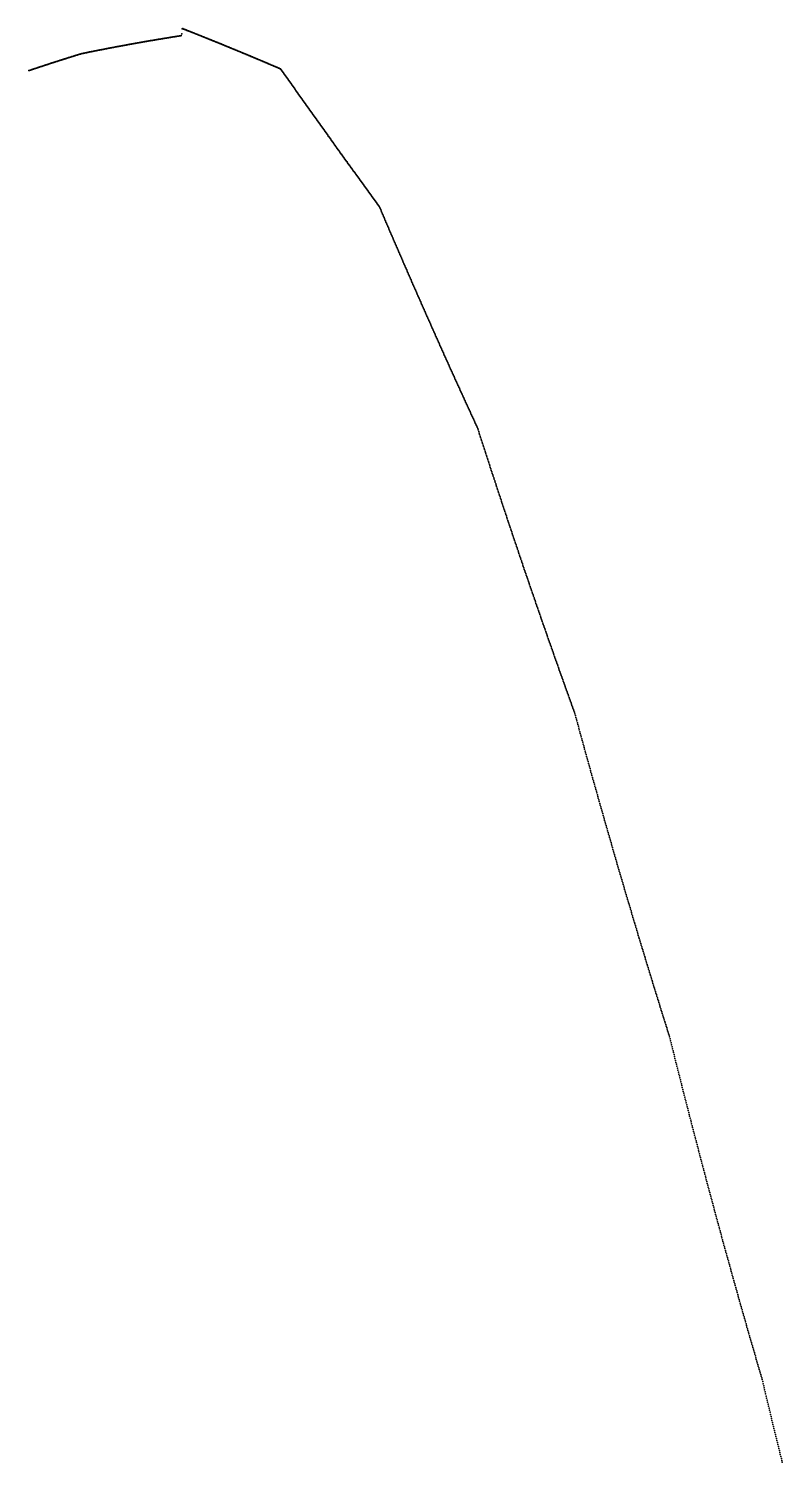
# Model space of a CAD drawing. Header units: metres. Extents: x 0 to 360, y 49 to 117.
# Drawn here: x 332.89 to 350.77, y 83.24 to 117.27 of the extents above; entities that cross this region are included whole.
import ezdxf

# ---------------------------------------------------------------- set-up
doc = ezdxf.new("R2010")
doc.units = ezdxf.units.M

msp = doc.modelspace()

# ---------------------------------------------------------------- linework, layer by layer
for p in [(336.279, 117.062), (336.29, 117.064), (336.301, 117.066), (336.312, 117.068), (336.323, 117.07), (336.335, 117.071), (336.346, 117.073), (336.357, 117.075), (336.368, 117.077), (336.379, 117.078), (336.391, 117.08), (336.402, 117.082), (336.413, 117.084), (336.424, 117.086), (336.435, 117.087), (336.447, 117.089), (336.458, 117.091), (336.469, 117.093), (336.48, 117.094), (336.491, 117.096), (336.503, 117.098), (336.514, 117.1), (336.525, 117.141), (336.536, 117.261), (336.547, 117.266), (336.559, 117.261), (336.57, 117.257), (336.581, 117.252), (336.592, 117.248), (336.604, 117.244), (336.615, 117.239), (336.626, 117.235), (336.637, 117.23), (336.648, 117.226), (336.66, 117.221), (336.671, 117.217), (336.682, 117.213), (336.693, 117.208), (336.704, 117.204), (336.716, 117.199), (336.727, 117.195), (336.738, 117.19), (336.749, 117.186), (336.761, 117.182), (336.772, 117.177), (336.783, 117.173), (336.794, 117.168), (336.805, 117.164), (336.817, 117.159), (336.828, 117.155), (336.839, 117.15), (336.85, 117.146), (336.861, 117.141), (336.873, 117.137), (336.884, 117.132), (336.895, 117.128), (336.906, 117.124), (336.918, 117.119), (336.929, 117.115), (336.94, 117.11), (336.951, 117.106), (336.963, 117.101), (336.974, 117.097), (336.985, 117.092), (336.996, 117.088), (337.007, 117.083), (337.019, 117.079), (337.03, 117.074), (337.041, 117.07), (337.052, 117.065), (334.396, 116.723), (334.407, 116.725), (334.418, 116.727), (334.429, 116.73), (334.44, 116.732), (334.451, 116.734), (334.462, 116.736), (334.473, 116.738), (334.485, 116.741), (334.496, 116.743), (334.507, 116.745), (334.518, 116.747), (334.529, 116.749), (334.54, 116.752), (334.551, 116.754), (334.562, 116.756), (334.573, 116.758), (334.584, 116.76), (334.596, 116.762), (334.607, 116.765), (334.618, 116.767), (334.629, 116.769), (334.64, 116.771), (334.651, 116.773), (334.662, 116.775), (334.673, 116.778), (334.684, 116.78), (334.695, 116.782), (334.707, 116.784), (334.718, 116.786), (334.729, 116.788), (334.74, 116.791), (334.751, 116.793), (334.762, 116.795), (334.773, 116.797), (334.784, 116.799), (334.795, 116.801), (334.807, 116.803), (334.818, 116.805), (334.829, 116.808), (334.84, 116.81), (334.851, 116.812), (334.862, 116.814), (334.873, 116.816), (334.884, 116.818), (334.895, 116.82), (334.907, 116.822), (334.918, 116.824), (334.929, 116.827), (334.94, 116.829), (334.951, 116.831), (334.962, 116.833), (334.973, 116.835), (334.984, 116.837), (334.996, 116.839), (335.007, 116.841), (335.018, 116.843), (335.029, 116.845), (335.04, 116.847), (335.051, 116.85), (335.062, 116.852), (335.073, 116.854), (335.085, 116.856), (335.096, 116.858), (335.107, 116.86), (335.118, 116.862), (335.129, 116.864), (335.14, 116.866), (335.151, 116.868), (335.162, 116.87), (335.174, 116.872), (335.185, 116.874), (335.196, 116.876), (335.207, 116.878), (335.218, 116.88), (335.229, 116.882), (335.24, 116.884), (335.252, 116.886), (335.263, 116.888), (335.274, 116.89), (335.285, 116.892), (335.296, 116.895), (335.307, 116.897), (335.318, 116.899), (335.33, 116.901), (335.341, 116.903), (335.352, 116.905), (335.363, 116.907), (335.374, 116.909), (335.385, 116.911), (335.396, 116.913), (335.408, 116.915), (335.419, 116.917), (335.43, 116.919), (335.441, 116.921), (335.452, 116.923), (335.463, 116.924), (335.474, 116.926), (335.486, 116.928), (335.497, 116.93), (335.508, 116.932), (335.519, 116.934), (335.53, 116.936), (335.541, 116.938), (335.552, 116.94), (335.564, 116.942), (335.575, 116.944), (335.586, 116.946), (335.597, 116.948), (335.608, 116.95), (335.619, 116.952), (335.631, 116.954), (335.642, 116.956), (335.653, 116.958), (335.664, 116.96), (335.675, 116.962), (335.686, 116.964), (335.698, 116.966), (335.709, 116.967), (335.72, 116.969), (335.731, 116.971), (335.742, 116.973), (335.753, 116.975), (335.765, 116.977), (335.776, 116.979), (335.787, 116.981), (335.798, 116.983), (335.809, 116.985), (335.82, 116.987), (335.832, 116.988), (335.843, 116.99), (335.854, 116.992), (335.865, 116.994), (335.876, 116.996), (335.887, 116.998), (335.899, 117), (335.91, 117.002), (335.921, 117.004), (335.932, 117.005), (335.943, 117.007), (335.954, 117.009), (335.966, 117.011), (335.977, 117.013), (335.988, 117.015), (335.999, 117.017), (336.01, 117.019), (336.021, 117.02), (336.033, 117.022), (336.044, 117.024), (336.055, 117.026), (336.066, 117.028), (336.077, 117.03), (336.089, 117.031), (336.1, 117.033), (336.111, 117.035), (336.122, 117.037), (336.133, 117.039), (336.144, 117.041), (336.156, 117.042), (336.167, 117.044), (336.178, 117.046), (336.189, 117.048), (336.2, 117.05), (336.212, 117.052), (336.223, 117.053), (336.234, 117.055), (336.245, 117.057), (336.256, 117.059), (336.268, 117.061), (337.064, 117.061), (337.075, 117.056), (337.086, 117.052), (337.097, 117.047), (337.109, 117.043), (337.12, 117.038), (337.131, 117.034), (337.142, 117.029), (337.153, 117.025), (337.165, 117.02), (337.176, 117.015), (337.187, 117.011), (337.198, 117.006), (337.21, 117.002), (337.221, 116.997), (337.232, 116.993), (337.243, 116.988), (337.255, 116.984), (337.266, 116.979), (337.277, 116.975), (337.288, 116.97), (337.3, 116.966), (337.311, 116.961), (337.322, 116.956), (337.333, 116.952), (337.345, 116.947), (337.356, 116.943), (337.367, 116.938), (337.378, 116.934), (337.39, 116.929), (337.401, 116.924), (337.412, 116.92), (337.423, 116.915), (337.435, 116.911), (337.446, 116.906), (337.457, 116.902), (337.468, 116.897), (337.48, 116.892), (337.491, 116.888), (337.502, 116.883), (337.513, 116.879), (337.525, 116.874), (337.536, 116.869), (337.547, 116.865), (337.558, 116.86), (337.57, 116.856), (337.581, 116.851), (337.592, 116.846), (337.603, 116.842), (337.615, 116.837), (337.626, 116.833), (337.637, 116.828), (337.648, 116.823), (337.66, 116.819), (337.671, 116.814), (337.682, 116.809), (337.693, 116.805), (337.705, 116.8), (337.716, 116.796), (337.727, 116.791), (337.739, 116.786), (337.75, 116.782), (337.761, 116.777), (337.772, 116.772), (337.784, 116.768), (337.795, 116.763), (337.806, 116.758), (337.817, 116.754), (337.829, 116.749), (337.84, 116.744), (337.851, 116.74), (337.862, 116.735), (337.874, 116.73), (337.885, 116.726), (333.235, 116.382), (333.246, 116.386), (333.257, 116.389), (333.268, 116.393), (333.279, 116.397), (333.29, 116.4), (333.301, 116.404), (333.312, 116.407), (333.323, 116.411), (333.334, 116.415), (333.345, 116.418), (333.356, 116.422), (333.367, 116.425), (333.378, 116.429), (333.389, 116.433), (333.4, 116.436), (333.412, 116.44), (333.423, 116.443), (333.434, 116.447), (333.445, 116.451), (333.456, 116.454), (333.467, 116.458), (333.478, 116.461), (333.489, 116.465), (333.5, 116.468), (333.511, 116.472), (333.522, 116.476), (333.533, 116.479), (333.544, 116.483), (333.555, 116.486), (333.566, 116.49), (333.577, 116.493), (333.588, 116.497), (333.599, 116.5), (333.61, 116.504), (333.621, 116.507), (333.632, 116.511), (333.643, 116.515), (333.654, 116.518), (333.665, 116.522), (333.676, 116.525), (333.687, 116.529), (333.699, 116.532), (333.71, 116.536), (333.721, 116.539), (333.732, 116.543), (333.743, 116.546), (333.754, 116.55), (333.765, 116.553), (333.776, 116.557), (333.787, 116.56), (333.798, 116.564), (333.809, 116.567), (333.82, 116.571), (333.831, 116.574), (333.842, 116.578), (333.853, 116.581), (333.864, 116.585), (333.875, 116.588), (333.886, 116.592), (333.898, 116.595), (333.909, 116.599), (333.92, 116.602), (333.931, 116.606), (333.942, 116.609), (333.953, 116.612), (333.964, 116.616), (333.975, 116.619), (333.986, 116.623), (333.997, 116.626), (334.008, 116.63), (334.019, 116.633), (334.03, 116.637), (334.041, 116.64), (334.052, 116.644), (334.063, 116.647), (334.075, 116.65), (334.086, 116.654), (334.097, 116.657), (334.108, 116.661), (334.119, 116.664), (334.13, 116.668), (334.141, 116.671), (334.152, 116.673), (334.163, 116.676), (334.174, 116.678), (334.185, 116.68), (334.196, 116.683), (334.207, 116.685), (334.219, 116.687), (334.23, 116.689), (334.241, 116.692), (334.252, 116.694), (334.263, 116.696), (334.274, 116.698), (334.285, 116.701), (334.296, 116.703), (334.307, 116.705), (334.318, 116.707), (334.329, 116.71), (334.34, 116.712), (334.352, 116.714), (334.363, 116.716), (334.374, 116.718), (334.385, 116.721), (337.896, 116.721), (337.908, 116.716), (337.919, 116.712), (337.93, 116.707), (337.941, 116.702), (337.953, 116.698), (337.964, 116.693), (337.975, 116.688), (337.986, 116.684), (337.998, 116.679), (338.009, 116.674), (338.02, 116.67), (338.032, 116.665), (338.043, 116.66), (338.054, 116.656), (338.065, 116.651), (338.077, 116.646), (338.088, 116.641), (338.099, 116.637), (338.111, 116.632), (338.122, 116.627), (338.133, 116.623), (338.144, 116.618), (338.156, 116.613), (338.167, 116.608), (338.178, 116.604), (338.19, 116.599), (338.201, 116.594), (338.212, 116.589), (338.223, 116.585), (338.235, 116.58), (338.246, 116.575), (338.257, 116.571), (338.269, 116.566), (338.28, 116.561), (338.291, 116.556), (338.302, 116.552), (338.314, 116.547), (338.325, 116.542), (338.336, 116.537), (338.348, 116.533), (338.359, 116.528), (338.37, 116.523), (338.382, 116.518), (338.393, 116.513), (338.404, 116.509), (338.415, 116.504), (338.427, 116.499), (338.438, 116.494), (338.449, 116.49), (338.461, 116.485), (338.472, 116.48), (338.483, 116.475), (338.494, 116.471), (338.506, 116.466), (338.517, 116.461), (338.528, 116.456), (338.54, 116.451), (338.551, 116.447), (338.562, 116.442), (338.574, 116.437), (338.585, 116.432), (338.596, 116.427), (338.608, 116.423), (338.619, 116.418), (338.63, 116.413), (338.641, 116.408), (338.653, 116.403), (338.664, 116.398), (338.675, 116.394), (338.687, 116.389), (338.698, 116.384), (332.894, 116.269), (332.905, 116.273), (332.916, 116.276), (332.927, 116.28), (332.938, 116.284), (332.949, 116.287), (332.96, 116.291), (332.971, 116.295), (332.982, 116.298), (332.993, 116.302), (333.004, 116.306), (333.015, 116.309), (333.026, 116.313), (333.037, 116.317), (333.048, 116.32), (333.059, 116.324), (333.07, 116.328), (333.081, 116.331), (333.092, 116.335), (333.103, 116.339), (333.114, 116.342), (333.125, 116.346), (333.136, 116.349), (333.147, 116.353), (333.158, 116.357), (333.169, 116.36), (333.18, 116.364), (333.191, 116.368), (333.202, 116.371), (333.213, 116.375), (333.224, 116.379), (338.709, 116.379), (338.721, 116.374), (338.732, 116.37), (338.743, 116.365), (338.755, 116.36), (338.766, 116.355), (338.777, 116.35), (338.788, 116.345), (338.8, 116.341), (338.811, 116.336), (338.822, 116.331), (338.834, 116.326), (338.845, 116.321), (338.856, 116.316), (338.868, 116.312), (338.879, 116.299), (338.89, 116.283), (338.902, 116.267), (338.913, 116.251), (338.924, 116.235), (338.936, 116.219), (338.947, 116.203), (338.958, 116.187), (338.97, 116.171), (338.981, 116.154), (338.992, 116.138), (339.004, 116.122), (339.015, 116.106), (339.026, 116.09), (339.038, 116.074), (339.049, 116.058), (339.06, 116.042), (339.071, 116.026), (339.083, 116.01), (339.094, 115.994), (339.105, 115.978), (339.117, 115.962), (339.128, 115.946), (339.139, 115.93), (339.151, 115.914), (339.162, 115.898), (339.173, 115.882), (339.185, 115.866), (339.196, 115.85), (339.207, 115.834), (339.219, 115.818), (339.23, 115.802), (339.241, 115.786), (339.253, 115.77), (339.264, 115.754), (339.275, 115.738), (339.287, 115.722), (339.298, 115.706), (339.309, 115.69), (339.321, 115.674), (339.332, 115.658), (339.343, 115.642), (339.355, 115.626), (339.366, 115.61), (339.378, 115.594), (339.389, 115.578), (339.4, 115.562), (339.412, 115.546), (339.423, 115.53), (339.434, 115.514), (339.446, 115.499), (339.457, 115.483), (339.468, 115.467), (339.48, 115.451), (339.491, 115.435), (339.502, 115.419), (339.514, 115.403), (339.525, 115.387), (339.536, 115.371), (339.548, 115.355), (339.559, 115.339), (339.57, 115.323), (339.582, 115.307), (339.593, 115.291), (339.604, 115.275), (339.616, 115.259), (339.627, 115.243), (339.638, 115.227), (339.65, 115.211), (339.661, 115.196), (339.673, 115.18), (339.684, 115.164), (339.695, 115.148), (339.707, 115.132), (339.718, 115.116), (339.729, 115.1), (339.741, 115.084), (339.752, 115.068), (339.763, 115.052), (339.775, 115.036), (339.786, 115.02), (339.797, 115.004), (339.809, 114.989), (339.82, 114.973), (339.832, 114.957), (339.843, 114.941), (339.854, 114.925), (339.866, 114.909), (339.877, 114.893), (339.888, 114.877), (339.9, 114.861), (339.911, 114.845), (339.922, 114.83), (339.934, 114.814), (339.945, 114.798), (339.956, 114.782), (339.968, 114.766), (339.979, 114.75), (339.991, 114.734), (340.002, 114.718), (340.013, 114.703), (340.025, 114.687), (340.036, 114.671), (340.047, 114.655), (340.059, 114.639), (340.07, 114.623), (340.082, 114.607), (340.093, 114.591), (340.104, 114.576), (340.116, 114.56), (340.127, 114.544), (340.138, 114.528), (340.15, 114.512), (340.161, 114.496), (340.173, 114.48), (340.184, 114.465), (340.195, 114.449), (340.207, 114.433), (340.218, 114.417), (340.229, 114.401), (340.241, 114.385), (340.252, 114.37), (340.264, 114.354), (340.275, 114.338), (340.286, 114.322), (340.298, 114.306), (340.309, 114.29), (340.32, 114.275), (340.332, 114.259), (340.343, 114.243), (340.355, 114.227), (340.366, 114.211), (340.377, 114.195), (340.389, 114.18), (340.4, 114.164), (340.411, 114.148), (340.423, 114.132), (340.434, 114.116), (340.446, 114.101), (340.457, 114.085), (340.468, 114.069), (340.48, 114.053), (340.491, 114.037), (340.503, 114.022), (340.514, 114.006), (340.525, 113.99), (340.537, 113.974), (340.548, 113.958), (340.559, 113.943), (340.571, 113.927), (340.582, 113.911), (340.594, 113.895), (340.605, 113.879), (340.616, 113.864), (340.628, 113.848), (340.639, 113.832), (340.651, 113.816), (340.662, 113.801), (340.673, 113.785), (340.685, 113.769), (340.696, 113.753), (340.708, 113.737), (340.719, 113.722), (340.73, 113.706), (340.742, 113.69), (340.753, 113.674), (340.765, 113.659), (340.776, 113.643), (340.787, 113.627), (340.799, 113.611), (340.81, 113.596), (340.822, 113.58), (340.833, 113.564), (340.844, 113.548), (340.856, 113.533), (340.867, 113.517), (340.879, 113.501), (340.89, 113.485), (340.901, 113.47), (340.913, 113.454), (340.924, 113.438), (340.936, 113.423), (340.947, 113.407), (340.958, 113.391), (340.97, 113.375), (340.981, 113.36), (340.993, 113.344), (341.004, 113.328), (341.015, 113.312), (341.027, 113.297), (341.038, 113.281), (341.05, 113.265), (341.061, 113.25), (341.072, 113.234), (341.084, 113.218), (341.095, 113.202), (341.107, 113.187), (341.118, 113.171), (341.13, 113.155), (341.141, 113.14), (341.152, 113.124), (341.164, 113.108), (341.175, 113.093), (341.187, 113.077), (341.198, 113.061), (341.209, 113.047), (341.221, 113.024), (341.232, 112.997), (341.244, 112.97), (341.255, 112.943), (341.266, 112.917), (341.278, 112.89), (341.289, 112.863), (341.301, 112.836), (341.312, 112.81), (341.324, 112.783), (341.335, 112.756), (341.346, 112.73), (341.358, 112.703), (341.369, 112.676), (341.381, 112.649), (341.392, 112.623), (341.404, 112.596), (341.415, 112.569), (341.426, 112.543), (341.438, 112.516), (341.449, 112.49), (341.461, 112.463), (341.472, 112.436), (341.483, 112.41), (341.495, 112.383), (341.506, 112.357), (341.518, 112.33), (341.529, 112.303), (341.541, 112.277), (341.552, 112.25), (341.563, 112.224), (341.575, 112.197), (341.586, 112.171), (341.598, 112.144), (341.609, 112.118), (341.621, 112.091), (341.632, 112.065), (341.643, 112.038), (341.655, 112.012), (341.666, 111.986), (341.678, 111.959), (341.689, 111.933), (341.701, 111.906), (341.712, 111.88), (341.723, 111.854), (341.735, 111.827), (341.746, 111.801), (341.758, 111.774), (341.769, 111.748), (341.781, 111.722), (341.792, 111.695), (341.804, 111.669), (341.815, 111.643), (341.826, 111.616), (341.838, 111.59), (341.849, 111.564), (341.861, 111.538), (341.872, 111.511), (341.884, 111.485), (341.895, 111.459), (341.906, 111.433), (341.918, 111.406), (341.929, 111.38), (341.941, 111.354), (341.952, 111.328), (341.964, 111.302), (341.975, 111.275), (341.987, 111.249), (341.998, 111.223), (342.009, 111.197), (342.021, 111.171), (342.032, 111.145), (342.044, 111.118), (342.055, 111.092), (342.067, 111.066), (342.078, 111.04), (342.09, 111.014), (342.101, 110.988), (342.112, 110.962), (342.124, 110.936), (342.135, 110.91), (342.147, 110.884), (342.158, 110.858), (342.17, 110.832), (342.181, 110.806), (342.193, 110.78), (342.204, 110.754), (342.216, 110.728), (342.227, 110.702), (342.238, 110.676), (342.25, 110.65), (342.261, 110.624), (342.273, 110.598), (342.284, 110.572), (342.296, 110.546), (342.307, 110.52), (342.319, 110.494), (342.33, 110.468), (342.342, 110.443), (342.353, 110.417), (342.364, 110.391), (342.376, 110.365), (342.387, 110.339), (342.399, 110.313), (342.41, 110.288), (342.422, 110.262), (342.433, 110.236), (342.445, 110.21), (342.456, 110.184), (342.468, 110.159), (342.479, 110.133), (342.49, 110.107), (342.502, 110.081), (342.513, 110.056), (342.525, 110.03), (342.536, 110.004), (342.548, 109.978), (342.559, 109.953), (342.571, 109.927), (342.582, 109.901), (342.594, 109.876), (342.605, 109.85), (342.617, 109.824), (342.628, 109.799), (342.639, 109.773), (342.651, 109.747), (342.662, 109.722), (342.674, 109.696), (342.685, 109.671), (342.697, 109.645), (342.708, 109.619), (342.72, 109.594), (342.731, 109.568), (342.743, 109.543), (342.754, 109.517), (342.766, 109.492), (342.777, 109.466), (342.789, 109.441), (342.8, 109.415), (342.811, 109.39), (342.823, 109.364), (342.834, 109.339), (342.846, 109.313), (342.857, 109.288), (342.869, 109.262), (342.88, 109.237), (342.892, 109.211), (342.903, 109.186), (342.915, 109.161), (342.926, 109.135), (342.938, 109.11), (342.949, 109.084), (342.961, 109.059), (342.972, 109.034), (342.984, 109.008), (342.995, 108.983), (343.007, 108.958), (343.018, 108.932), (343.03, 108.907), (343.041, 108.882), (343.052, 108.856), (343.064, 108.831), (343.075, 108.806), (343.087, 108.781), (343.098, 108.755), (343.11, 108.73), (343.121, 108.705), (343.133, 108.68), (343.144, 108.654), (343.156, 108.629), (343.167, 108.604), (343.179, 108.579), (343.19, 108.553), (343.202, 108.528), (343.213, 108.503), (343.225, 108.478), (343.236, 108.453), (343.248, 108.428), (343.259, 108.403), (343.271, 108.377), (343.282, 108.352), (343.294, 108.327), (343.305, 108.302), (343.317, 108.277), (343.328, 108.252), (343.34, 108.227), (343.351, 108.202), (343.363, 108.177), (343.374, 108.152), (343.386, 108.127), (343.397, 108.102), (343.408, 108.077), (343.42, 108.052), (343.431, 108.027), (343.443, 108.002), (343.454, 107.977), (343.466, 107.952), (343.477, 107.927), (343.489, 107.902), (343.5, 107.877), (343.512, 107.852), (343.523, 107.827), (343.535, 107.803), (343.546, 107.775), (343.558, 107.74), (343.569, 107.704), (343.581, 107.668), (343.592, 107.632), (343.604, 107.597), (343.615, 107.561), (343.627, 107.525), (343.638, 107.49), (343.65, 107.454), (343.661, 107.419), (343.673, 107.383), (343.684, 107.347), (343.696, 107.312), (343.707, 107.276), (343.719, 107.241), (343.73, 107.205), (343.742, 107.17), (343.753, 107.135), (343.765, 107.099), (343.776, 107.064), (343.788, 107.028), (343.799, 106.993), (343.811, 106.958), (343.822, 106.922), (343.834, 106.887), (343.845, 106.852), (343.857, 106.817), (343.868, 106.781), (343.88, 106.746), (343.891, 106.711), (343.903, 106.676), (343.914, 106.641), (343.926, 106.605), (343.937, 106.57), (343.949, 106.535), (343.96, 106.5), (343.972, 106.465), (343.983, 106.43), (343.995, 106.395), (344.006, 106.36), (344.018, 106.325), (344.029, 106.29), (344.041, 106.255), (344.052, 106.22), (344.064, 106.186), (344.076, 106.151), (344.087, 106.116), (344.099, 106.081), (344.11, 106.046), (344.122, 106.011), (344.133, 105.977), (344.145, 105.942), (344.156, 105.907), (344.168, 105.872), (344.179, 105.838), (344.191, 105.803), (344.202, 105.768), (344.214, 105.734), (344.225, 105.699), (344.237, 105.665), (344.248, 105.63), (344.26, 105.595), (344.271, 105.561), (344.283, 105.526), (344.294, 105.492), (344.306, 105.457), (344.317, 105.423), (344.329, 105.389), (344.34, 105.354), (344.352, 105.32), (344.363, 105.285), (344.375, 105.251), (344.386, 105.217), (344.398, 105.182), (344.409, 105.148), (344.421, 105.114), (344.432, 105.079), (344.444, 105.045), (344.456, 105.011), (344.467, 104.977), (344.479, 104.943), (344.49, 104.908), (344.502, 104.874), (344.513, 104.84), (344.525, 104.806), (344.536, 104.772), (344.548, 104.738), (344.559, 104.704), (344.571, 104.67), (344.582, 104.636), (344.594, 104.602), (344.605, 104.568), (344.617, 104.534), (344.628, 104.5), (344.64, 104.466), (344.651, 104.432), (344.663, 104.398), (344.674, 104.364), (344.686, 104.331), (344.698, 104.297), (344.709, 104.263), (344.721, 104.229), (344.732, 104.195), (344.744, 104.162), (344.755, 104.128), (344.767, 104.094), (344.778, 104.061), (344.79, 104.027), (344.801, 103.993), (344.813, 103.96), (344.824, 103.926), (344.836, 103.892), (344.847, 103.859), (344.859, 103.825), (344.87, 103.792), (344.882, 103.758), (344.894, 103.725), (344.905, 103.691), (344.917, 103.658), (344.928, 103.624), (344.94, 103.591), (344.951, 103.558), (344.963, 103.524), (344.974, 103.491), (344.986, 103.457), (344.997, 103.424), (345.009, 103.391), (345.02, 103.358), (345.032, 103.324), (345.043, 103.291), (345.055, 103.258), (345.067, 103.225), (345.078, 103.191), (345.09, 103.158), (345.101, 103.125), (345.113, 103.092), (345.124, 103.059), (345.136, 103.026), (345.147, 102.993), (345.159, 102.96), (345.17, 102.926), (345.182, 102.893), (345.194, 102.86), (345.205, 102.827), (345.217, 102.794), (345.228, 102.761), (345.24, 102.729), (345.251, 102.696), (345.263, 102.663), (345.274, 102.63), (345.286, 102.597), (345.297, 102.564), (345.309, 102.531), (345.32, 102.498), (345.332, 102.466), (345.344, 102.433), (345.355, 102.4), (345.367, 102.367), (345.378, 102.335), (345.39, 102.302), (345.401, 102.269), (345.413, 102.237), (345.424, 102.204), (345.436, 102.171), (345.447, 102.139), (345.459, 102.106), (345.471, 102.074), (345.482, 102.041), (345.494, 102.009), (345.505, 101.976), (345.517, 101.944), (345.528, 101.911), (345.54, 101.879), (345.551, 101.846), (345.563, 101.814), (345.575, 101.781), (345.586, 101.749), (345.598, 101.717), (345.609, 101.684), (345.621, 101.652), (345.632, 101.619), (345.644, 101.587), (345.655, 101.555), (345.667, 101.523), (345.678, 101.49), (345.69, 101.458), (345.702, 101.426), (345.713, 101.394), (345.725, 101.362), (345.736, 101.329), (345.748, 101.297), (345.759, 101.265), (345.771, 101.233), (345.782, 101.201), (345.794, 101.169), (345.806, 101.137), (345.817, 101.105), (345.829, 101.073), (345.84, 101.043), (345.852, 101.002), (345.863, 100.96), (345.875, 100.917), (345.886, 100.875), (345.898, 100.833), (345.91, 100.79), (345.921, 100.748), (345.933, 100.706), (345.944, 100.664), (345.956, 100.621), (345.967, 100.579), (345.979, 100.537), (345.99, 100.495), (346.002, 100.453), (346.014, 100.411), (346.025, 100.369), (346.037, 100.327), (346.048, 100.285), (346.06, 100.243), (346.071, 100.201), (346.083, 100.16), (346.095, 100.118), (346.106, 100.076), (346.118, 100.034), (346.129, 99.993), (346.141, 99.951), (346.152, 99.909), (346.164, 99.868), (346.175, 99.826), (346.187, 99.785), (346.199, 99.743), (346.21, 99.702), (346.222, 99.66), (346.233, 99.619), (346.245, 99.577), (346.256, 99.536), (346.268, 99.495), (346.28, 99.453), (346.291, 99.412), (346.303, 99.371), (346.314, 99.33), (346.326, 99.288), (346.337, 99.247), (346.349, 99.206), (346.361, 99.165), (346.372, 99.124), (346.384, 99.083), (346.395, 99.042), (346.407, 99.001), (346.418, 98.96), (346.43, 98.919), (346.442, 98.878), (346.453, 98.838), (346.465, 98.797), (346.476, 98.756), (346.488, 98.715), (346.499, 98.675), (346.511, 98.634), (346.523, 98.593), (346.534, 98.553), (346.546, 98.512), (346.557, 98.471), (346.569, 98.431), (346.58, 98.39), (346.592, 98.35), (346.604, 98.309), (346.615, 98.269), (346.627, 98.229), (346.638, 98.188), (346.65, 98.148), (346.661, 98.108), (346.673, 98.067), (346.685, 98.027), (346.696, 97.987), (346.708, 97.947), (346.719, 97.907), (346.731, 97.867), (346.742, 97.827), (346.754, 97.786), (346.766, 97.746), (346.777, 97.706), (346.789, 97.666), (346.8, 97.627), (346.812, 97.587), (346.823, 97.547), (346.835, 97.507), (346.847, 97.467), (346.858, 97.427), (346.87, 97.388), (346.881, 97.348), (346.893, 97.308), (346.905, 97.268), (346.916, 97.229), (346.928, 97.189), (346.939, 97.15), (346.951, 97.11), (346.962, 97.071), (346.974, 97.031), (346.986, 96.992), (346.997, 96.952), (347.009, 96.913), (347.02, 96.873), (347.032, 96.834), (347.044, 96.795), (347.055, 96.755), (347.067, 96.716), (347.078, 96.677), (347.09, 96.638), (347.101, 96.598), (347.113, 96.559), (347.125, 96.52), (347.136, 96.481), (347.148, 96.442), (347.159, 96.403), (347.171, 96.364), (347.183, 96.325), (347.194, 96.286), (347.206, 96.247), (347.217, 96.208), (347.229, 96.169), (347.24, 96.131), (347.252, 96.092), (347.264, 96.053), (347.275, 96.014), (347.287, 95.976), (347.298, 95.937), (347.31, 95.898), (347.322, 95.86), (347.333, 95.821), (347.345, 95.782), (347.356, 95.744), (347.368, 95.705), (347.38, 95.667), (347.391, 95.628), (347.403, 95.59), (347.414, 95.551), (347.426, 95.513), (347.438, 95.475), (347.449, 95.436), (347.461, 95.398), (347.472, 95.36), (347.484, 95.322), (347.495, 95.283), (347.507, 95.245), (347.519, 95.207), (347.53, 95.169), (347.542, 95.131), (347.553, 95.093), (347.565, 95.055), (347.577, 95.017), (347.588, 94.979), (347.6, 94.941), (347.611, 94.903), (347.623, 94.865), (347.635, 94.827), (347.646, 94.789), (347.658, 94.751), (347.669, 94.713), (347.681, 94.676), (347.693, 94.638), (347.704, 94.6), (347.716, 94.562), (347.727, 94.525), (347.739, 94.487), (347.751, 94.449), (347.762, 94.412), (347.774, 94.374), (347.785, 94.337), (347.797, 94.299), (347.809, 94.262), (347.82, 94.224), (347.832, 94.187), (347.843, 94.15), (347.855, 94.112), (347.867, 94.075), (347.878, 94.038), (347.89, 94), (347.901, 93.963), (347.913, 93.926), (347.925, 93.889), (347.936, 93.851), (347.948, 93.814), (347.959, 93.777), (347.971, 93.74), (347.983, 93.703), (347.994, 93.666), (348.006, 93.629), (348.017, 93.592), (348.029, 93.555), (348.041, 93.518), (348.052, 93.481), (348.064, 93.444), (348.075, 93.407), (348.087, 93.372), (348.099, 93.333), (348.11, 93.286), (348.122, 93.24), (348.133, 93.193), (348.145, 93.146), (348.157, 93.1), (348.168, 93.053), (348.18, 93.007), (348.191, 92.96), (348.203, 92.914), (348.215, 92.868), (348.226, 92.821), (348.238, 92.775), (348.249, 92.729), (348.261, 92.683), (348.273, 92.636), (348.284, 92.59), (348.296, 92.544), (348.307, 92.498), (348.319, 92.452), (348.331, 92.406), (348.342, 92.36), (348.354, 92.315), (348.365, 92.269), (348.377, 92.223), (348.389, 92.177), (348.4, 92.132), (348.412, 92.086), (348.423, 92.04), (348.435, 91.995), (348.447, 91.949), (348.458, 91.904), (348.47, 91.858), (348.482, 91.813), (348.493, 91.768), (348.505, 91.722), (348.516, 91.677), (348.528, 91.632), (348.54, 91.586), (348.551, 91.541), (348.563, 91.496), (348.574, 91.451), (348.586, 91.406), (348.598, 91.361), (348.609, 91.316), (348.621, 91.271), (348.632, 91.226), (348.644, 91.182), (348.656, 91.137), (348.667, 91.092), (348.679, 91.047), (348.691, 91.003), (348.702, 90.958), (348.714, 90.913), (348.725, 90.869), (348.737, 90.824), (348.749, 90.78), (348.76, 90.735), (348.772, 90.691), (348.783, 90.647), (348.795, 90.602), (348.807, 90.558), (348.818, 90.514), (348.83, 90.47), (348.842, 90.426), (348.853, 90.381), (348.865, 90.337), (348.876, 90.293), (348.888, 90.249), (348.9, 90.205), (348.911, 90.161), (348.923, 90.118), (348.934, 90.074), (348.946, 90.03), (348.958, 89.986), (348.969, 89.942), (348.981, 89.899), (348.993, 89.855), (349.004, 89.812), (349.016, 89.768), (349.027, 89.724), (349.039, 89.681), (349.051, 89.638), (349.062, 89.594), (349.074, 89.551), (349.085, 89.507), (349.097, 89.464), (349.109, 89.421), (349.12, 89.378), (349.132, 89.334), (349.144, 89.291), (349.155, 89.248), (349.167, 89.205), (349.178, 89.162), (349.19, 89.119), (349.202, 89.076), (349.213, 89.033), (349.225, 88.99), (349.237, 88.948), (349.248, 88.905), (349.26, 88.862), (349.271, 88.819), (349.283, 88.777), (349.295, 88.734), (349.306, 88.691), (349.318, 88.649), (349.33, 88.606), (349.341, 88.564), (349.353, 88.521), (349.364, 88.479), (349.376, 88.437), (349.388, 88.394), (349.399, 88.352), (349.411, 88.31), (349.423, 88.267), (349.434, 88.225), (349.446, 88.183), (349.457, 88.141), (349.469, 88.099), (349.481, 88.057), (349.492, 88.015), (349.504, 87.973), (349.516, 87.931), (349.527, 87.889), (349.539, 87.847), (349.55, 87.805), (349.562, 87.763), (349.574, 87.722), (349.585, 87.68), (349.597, 87.638), (349.609, 87.597), (349.62, 87.555), (349.632, 87.513), (349.643, 87.472), (349.655, 87.43), (349.667, 87.389), (349.678, 87.348), (349.69, 87.306), (349.702, 87.265), (349.713, 87.223), (349.725, 87.182), (349.736, 87.141), (349.748, 87.1), (349.76, 87.059), (349.771, 87.017), (349.783, 86.976), (349.795, 86.935), (349.806, 86.894), (349.818, 86.853), (349.829, 86.812), (349.841, 86.771), (349.853, 86.73), (349.864, 86.69), (349.876, 86.649), (349.888, 86.608), (349.899, 86.567), (349.911, 86.527), (349.923, 86.486), (349.934, 86.445), (349.946, 86.405), (349.957, 86.364), (349.969, 86.323), (349.981, 86.283), (349.992, 86.242), (350.004, 86.202), (350.016, 86.162), (350.027, 86.121), (350.039, 86.081), (350.05, 86.041), (350.062, 86), (350.074, 85.96), (350.085, 85.92), (350.097, 85.88), (350.109, 85.84), (350.12, 85.8), (350.132, 85.76), (350.144, 85.72), (350.155, 85.68), (350.167, 85.64), (350.178, 85.6), (350.19, 85.56), (350.202, 85.52), (350.213, 85.48), (350.225, 85.44), (350.237, 85.401), (350.248, 85.361), (350.26, 85.321), (350.271, 85.282), (350.283, 85.245), (350.295, 85.2), (350.306, 85.151), (350.318, 85.102), (350.33, 85.053), (350.341, 85.005), (350.353, 84.956), (350.365, 84.907), (350.376, 84.859), (350.388, 84.81), (350.399, 84.761), (350.411, 84.713), (350.423, 84.665), (350.434, 84.616), (350.446, 84.568), (350.458, 84.52), (350.469, 84.472), (350.481, 84.423), (350.493, 84.375), (350.504, 84.327), (350.516, 84.279), (350.527, 84.231), (350.539, 84.183), (350.551, 84.136), (350.562, 84.088), (350.574, 84.04), (350.586, 83.992), (350.597, 83.945), (350.609, 83.897), (350.621, 83.85), (350.632, 83.802), (350.644, 83.755), (350.656, 83.707), (350.667, 83.66), (350.679, 83.613), (350.69, 83.565), (350.702, 83.518), (350.714, 83.471), (350.725, 83.424), (350.737, 83.377), (350.749, 83.33), (350.76, 83.283), (350.772, 83.236)]:
    msp.add_point(p)

doc.saveas('drawing.dxf')
